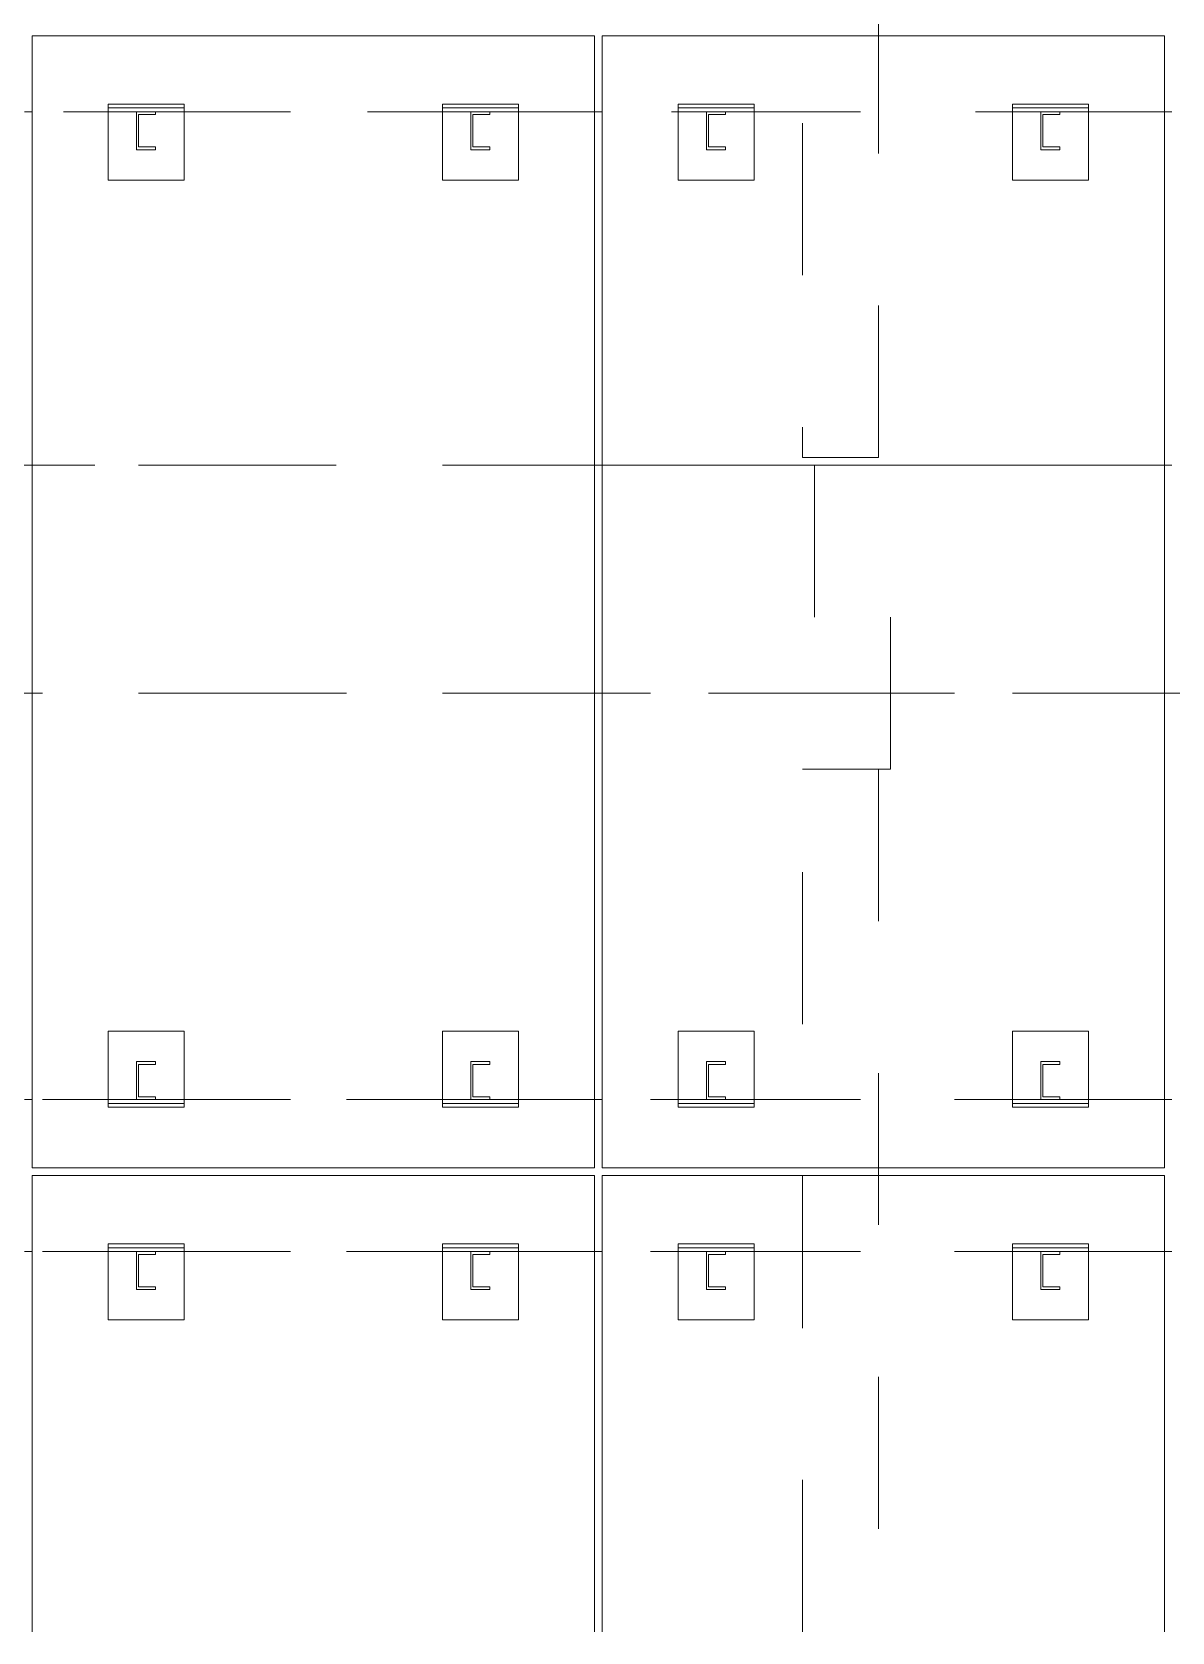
# Model space of a CAD drawing. Header units: millimetres. Extents: x 652937 to 1670132, y 1473552 to 2851037.
# Drawn here: x 663430.636 to 663433.636, y 1524460.41 to 1524464.622 of the extents above; entities that cross this region are included whole.
import ezdxf

# ---------------------------------------------------------------- set-up
doc = ezdxf.new("R2010")
doc.units = ezdxf.units.MM
doc.linetypes.add('XKITLINE00', pattern=[0])
doc.linetypes.add('XKITLINE02', pattern=[4, 2, -2])
doc.layers.add('Part', color=7, linetype='Continuous', lineweight=0)
doc.layers.add('S-GRID', color=7, linetype='Continuous', lineweight=9)

# ---------------------------------------------------------------- blocks, each defined once
blk = doc.blocks.new('*A15491040')
at = {"layer": 'Part', "color": 7, "linetype": 'XKITLINE02', "lineweight": 0}
for p, q in [((703.547196, 143.670135), (650.407246, 143.670135)), ((672.807245, 143.670135), (665.407245, 143.670135)), ((680.307245, 143.670135), (672.907245, 143.670135)), ((703.547115, 141.670135), (635.407246, 141.670135)), ((672.807245, 141.670135), (665.407245, 141.670135)), ((680.307245, 141.670135), (672.907245, 141.670135))]:
    blk.add_line(p, q, dxfattribs=at)
at = {"layer": 'Part', "color": 7, "linetype": 'XKITLINE00', "lineweight": 0}
for p, q in [((665.407245, 143.670135), (665.307245, 143.670135)), ((672.907245, 143.670135), (672.807245, 143.670135)), ((680.407245, 143.670135), (680.307245, 143.670135)), ((665.307245, 141.670135), (665.407245, 141.670135)), ((672.907245, 141.670135), (672.807245, 141.670135)), ((680.407245, 141.670135), (680.307245, 141.670135))]:
    blk.add_line(p, q, dxfattribs=at)
blk = doc.blocks.new('*A15501041')
at = {"layer": 'S-GRID', "color": 7, "linetype": 'XKITLINE00', "lineweight": 0}
for p, q in [((658.294807, 152.020135), (666.232307, 152.020135)), ((667.819807, 152.020135), (669.407307, 152.020135)), ((670.994807, 152.020135), (678.932307, 152.020135))]:
    blk.add_line(p, q, dxfattribs=at)
blk = doc.blocks.new('*A15511042')
at = {"layer": 'Part', "color": 7, "linetype": 'XKITLINE02', "lineweight": 0}
for p, q in [((672.807245, 152.020135), (665.407177, 152.020135)), ((680.307245, 152.020135), (672.907177, 152.020135)), ((687.807245, 152.020135), (680.407177, 152.020135)), ((701.547115, 149.020135), (635.407177, 149.020135)), ((672.807245, 149.020135), (665.407177, 149.020135)), ((680.307245, 149.020135), (672.907177, 149.020135)), ((687.807245, 149.020135), (680.407177, 149.020135))]:
    blk.add_line(p, q, dxfattribs=at)
at = {"layer": 'Part', "color": 7, "linetype": 'XKITLINE00', "lineweight": 0}
for p, q in [((672.907177, 152.020135), (672.807245, 152.020135)), ((680.407177, 152.020135), (680.307245, 152.020135)), ((672.907177, 149.020135), (672.807245, 149.020135)), ((680.407177, 149.020135), (680.307245, 149.020135))]:
    blk.add_line(p, q, dxfattribs=at)
blk = doc.blocks.new('*A15601051')
at = {"layer": 'Part', "color": 7, "linetype": 'XKITLINE02', "lineweight": 0}
for p, q in [((687.822475, 156.670135), (650.407246, 156.670135)), ((672.807245, 156.670135), (665.407245, 156.670135)), ((680.307245, 156.670135), (672.907245, 156.670135))]:
    blk.add_line(p, q, dxfattribs=at)
at = {"layer": 'Part', "color": 7, "linetype": 'XKITLINE00', "lineweight": 0}
for p, q in [((665.307245, 156.670135), (665.407245, 156.670135)), ((672.907245, 156.670135), (672.807245, 156.670135)), ((680.407245, 156.670135), (680.307245, 156.670135))]:
    blk.add_line(p, q, dxfattribs=at)
blk = doc.blocks.new('*A17801270')
at = {"layer": 'Part', "color": 7, "linetype": 'XKITLINE00', "lineweight": 0}
for p, q in [((672.907245, 157.670135), (672.907221, 157.670135)), ((672.907245, 142.770135), (672.907245, 157.670135)), ((680.307245, 157.670135), (672.907245, 157.670135)), ((680.307245, 142.770135), (680.307245, 157.670135)), ((680.307245, 142.770135), (672.907221, 142.770135)), ((680.307221, 142.770135), (680.307245, 142.770135)), ((672.907221, 142.670135), (672.907245, 142.670135)), ((672.907245, 142.670135), (680.307245, 142.670135)), ((672.907245, 136.664035), (672.907245, 142.670135)), ((680.307245, 136.664035), (680.307245, 142.670135))]:
    blk.add_line(p, q, dxfattribs=at)
at = {"layer": 'Part', "color": 7, "linetype": 'XKITLINE02', "lineweight": 0}
for p, q in [((672.907221, 142.770135), (672.907221, 157.670135)), ((672.907245, 157.670135), (672.907221, 157.670135)), ((680.307221, 142.770135), (680.307221, 157.670135)), ((672.907245, 142.670135), (672.907221, 142.670135)), ((672.907221, 136.664035), (672.907221, 142.670135)), ((680.307221, 136.664035), (680.307221, 142.670135))]:
    blk.add_line(p, q, dxfattribs=at)
blk = doc.blocks.new('*A17811271')
at = {"layer": 'Part', "color": 7, "linetype": 'XKITLINE00', "lineweight": 0}
for p, q in [((665.407245, 157.670135), (665.407221, 157.670135)), ((665.407245, 142.770135), (665.407245, 157.670135)), ((672.807245, 157.670135), (665.407245, 157.670135)), ((672.807245, 142.770135), (672.807245, 157.670135)), ((672.807245, 142.770135), (665.407221, 142.770135)), ((672.807221, 142.770135), (672.807245, 142.770135)), ((665.407221, 142.670135), (665.407245, 142.670135)), ((665.407245, 142.670135), (672.807245, 142.670135)), ((665.407245, 136.664035), (665.407245, 142.670135)), ((672.807245, 136.664035), (672.807245, 142.670135))]:
    blk.add_line(p, q, dxfattribs=at)
at = {"layer": 'Part', "color": 7, "linetype": 'XKITLINE02', "lineweight": 0}
for p, q in [((665.407221, 142.770135), (665.407221, 157.670135)), ((665.407245, 157.670135), (665.407221, 157.670135)), ((672.807221, 142.770135), (672.807221, 157.670135)), ((665.407245, 142.670135), (665.407221, 142.670135)), ((665.407221, 136.664035), (665.407221, 142.670135)), ((672.807221, 136.664035), (672.807221, 142.670135))]:
    blk.add_line(p, q, dxfattribs=at)
blk = doc.blocks.new('*A17921282')
at = {"layer": 'Part', "color": 7, "linetype": 'XKITLINE02', "lineweight": 0}
for p, q in [((676.547131, 164.520135), (675.54707, 164.520135)), ((675.547131, 164.520135), (675.547131, 152.120135)), ((676.547131, 152.120135), (676.547131, 164.520135)), ((675.54707, 152.120135), (676.547131, 152.120135))]:
    blk.add_line(p, q, dxfattribs=at)
blk = doc.blocks.new('*A18361326')
at = {"layer": 'Part', "color": 7, "linetype": 'XKITLINE02', "lineweight": 0}
for p, q in [((667.407253, 141.770135), (666.407253, 141.770135)), ((666.407253, 141.770135), (666.407253, 140.770135)), ((666.407253, 140.770135), (666.407253, 141.770135)), ((667.407253, 140.770135), (667.407253, 141.770135)), ((667.407253, 140.770135), (667.407253, 141.770135)), ((666.407253, 140.770135), (667.407253, 140.770135))]:
    blk.add_line(p, q, dxfattribs=at)
blk = doc.blocks.new('*A18371327')
at = {"layer": 'Part', "color": 7, "linetype": 'XKITLINE02', "lineweight": 0}
for p, q in [((667.407265, 141.720135), (666.407232, 141.720135)), ((666.407232, 141.720135), (666.407232, 141.670135)), ((666.407265, 141.720135), (666.407265, 141.670135)), ((667.407232, 141.720135), (667.407265, 141.720135)), ((667.407232, 141.720135), (667.407232, 141.670135)), ((667.407265, 141.670135), (667.407265, 141.720135)), ((666.407232, 141.670135), (667.407265, 141.670135)), ((667.407232, 141.670135), (667.407265, 141.670135))]:
    blk.add_line(p, q, dxfattribs=at)
blk = doc.blocks.new('*A18381328')
at = {"layer": 'Part', "color": 7, "linetype": 'XKITLINE02', "lineweight": 0}
for p, q in [((667.407265, 143.670135), (666.407232, 143.670135)), ((666.407232, 143.670135), (666.407232, 143.620135)), ((666.407232, 143.620135), (667.407265, 143.620135)), ((666.407265, 143.670135), (666.407265, 143.620135)), ((667.407232, 143.670135), (667.407265, 143.670135)), ((667.407232, 143.670135), (667.407232, 143.620135)), ((667.407232, 143.620135), (667.407265, 143.620135)), ((667.407265, 143.620135), (667.407265, 143.670135))]:
    blk.add_line(p, q, dxfattribs=at)
blk = doc.blocks.new('*A18391329')
at = {"layer": 'Part', "color": 7, "linetype": 'XKITLINE02', "lineweight": 0}
for p, q in [((667.407253, 144.570135), (666.407253, 144.570135)), ((666.407253, 144.570135), (666.407253, 143.570135)), ((666.407253, 143.570135), (666.407253, 144.570135)), ((667.407253, 143.570135), (667.407253, 144.570135)), ((667.407253, 143.570135), (667.407253, 144.570135)), ((666.407253, 143.570135), (667.407253, 143.570135))]:
    blk.add_line(p, q, dxfattribs=at)
blk = doc.blocks.new('*A18401330')
at = {"layer": 'Part', "color": 7, "linetype": 'XKITLINE02', "lineweight": 0}
for p, q in [((671.807253, 144.570135), (670.807253, 144.570135)), ((670.807253, 144.570135), (670.807253, 143.570135)), ((670.807253, 143.570135), (670.807253, 144.570135)), ((671.807253, 143.570135), (671.807253, 144.570135)), ((671.807253, 143.570135), (671.807253, 144.570135)), ((670.807253, 143.570135), (671.807253, 143.570135))]:
    blk.add_line(p, q, dxfattribs=at)
blk = doc.blocks.new('*A18411331')
at = {"layer": 'Part', "color": 7, "linetype": 'XKITLINE02', "lineweight": 0}
for p, q in [((667.032269, 144.170135), (666.782246, 144.170135)), ((666.782246, 143.670135), (666.782246, 144.170135)), ((666.782269, 143.670135), (666.782269, 144.170135)), ((667.032269, 144.132635), (666.807246, 144.132635)), ((666.807246, 144.132635), (666.807246, 143.707635)), ((666.807269, 143.707635), (666.807269, 144.132635)), ((667.032246, 144.132635), (667.032246, 144.170135)), ((667.032269, 144.132635), (667.032269, 144.170135)), ((667.032269, 143.670135), (666.782246, 143.670135)), ((666.807246, 143.707635), (667.032269, 143.707635)), ((667.032246, 143.670135), (667.032246, 143.707635)), ((667.032269, 143.670135), (667.032269, 143.707635))]:
    blk.add_line(p, q, dxfattribs=at)
blk = doc.blocks.new('*A18421332')
at = {"layer": 'Part', "color": 7, "linetype": 'XKITLINE02', "lineweight": 0}
for p, q in [((671.432269, 144.170135), (671.182246, 144.170135)), ((671.182246, 143.670135), (671.182246, 144.170135)), ((671.182269, 143.670135), (671.182269, 144.170135)), ((671.432269, 144.132635), (671.207246, 144.132635)), ((671.207246, 144.132635), (671.207246, 143.707635)), ((671.207269, 143.707635), (671.207269, 144.132635)), ((671.432246, 144.132635), (671.432246, 144.170135)), ((671.432269, 144.132635), (671.432269, 144.170135)), ((671.432269, 143.670135), (671.182246, 143.670135)), ((671.207246, 143.707635), (671.432269, 143.707635)), ((671.432246, 143.670135), (671.432246, 143.707635)), ((671.432269, 143.670135), (671.432269, 143.707635))]:
    blk.add_line(p, q, dxfattribs=at)
blk = doc.blocks.new('*A18431333')
at = {"layer": 'Part', "color": 7, "linetype": 'XKITLINE02', "lineweight": 0}
for p, q in [((678.932269, 144.170135), (678.682246, 144.170135)), ((678.682246, 143.670135), (678.682246, 144.170135)), ((678.682269, 143.670135), (678.682269, 144.170135)), ((678.932269, 144.132635), (678.707246, 144.132635)), ((678.707246, 144.132635), (678.707246, 143.707635)), ((678.707269, 143.707635), (678.707269, 144.132635)), ((678.932246, 144.132635), (678.932246, 144.170135)), ((678.932269, 144.132635), (678.932269, 144.170135)), ((678.932269, 143.670135), (678.682246, 143.670135)), ((678.707246, 143.707635), (678.932269, 143.707635)), ((678.932246, 143.670135), (678.932246, 143.707635)), ((678.932269, 143.670135), (678.932269, 143.707635))]:
    blk.add_line(p, q, dxfattribs=at)
blk = doc.blocks.new('*A18441334')
at = {"layer": 'Part', "color": 7, "linetype": 'XKITLINE02', "lineweight": 0}
for p, q in [((674.532269, 144.170135), (674.282246, 144.170135)), ((674.282246, 143.670135), (674.282246, 144.170135)), ((674.282269, 143.670135), (674.282269, 144.170135)), ((674.532269, 144.132635), (674.307246, 144.132635)), ((674.307246, 144.132635), (674.307246, 143.707635)), ((674.307269, 143.707635), (674.307269, 144.132635)), ((674.532246, 144.132635), (674.532246, 144.170135)), ((674.532269, 144.132635), (674.532269, 144.170135)), ((674.532269, 143.670135), (674.282246, 143.670135)), ((674.307246, 143.707635), (674.532269, 143.707635)), ((674.532246, 143.670135), (674.532246, 143.707635)), ((674.532269, 143.670135), (674.532269, 143.707635))]:
    blk.add_line(p, q, dxfattribs=at)
blk = doc.blocks.new('*A18451335')
at = {"layer": 'Part', "color": 7, "linetype": 'XKITLINE02', "lineweight": 0}
for p, q in [((679.307253, 144.570135), (678.307253, 144.570135)), ((678.307253, 144.570135), (678.307253, 143.570135)), ((678.307253, 143.570135), (678.307253, 144.570135)), ((679.307253, 143.570135), (679.307253, 144.570135)), ((679.307253, 143.570135), (679.307253, 144.570135)), ((678.307253, 143.570135), (679.307253, 143.570135))]:
    blk.add_line(p, q, dxfattribs=at)
blk = doc.blocks.new('*A18461336')
at = {"layer": 'Part', "color": 7, "linetype": 'XKITLINE02', "lineweight": 0}
for p, q in [((674.907253, 144.570135), (673.907253, 144.570135)), ((673.907253, 144.570135), (673.907253, 143.570135)), ((673.907253, 143.570135), (673.907253, 144.570135)), ((674.907253, 143.570135), (674.907253, 144.570135)), ((674.907253, 143.570135), (674.907253, 144.570135)), ((673.907253, 143.570135), (674.907253, 143.570135))]:
    blk.add_line(p, q, dxfattribs=at)
blk = doc.blocks.new('*A18471337')
at = {"layer": 'Part', "color": 7, "linetype": 'XKITLINE02', "lineweight": 0}
for p, q in [((679.307265, 143.670135), (678.307232, 143.670135)), ((678.307232, 143.670135), (678.307232, 143.620135)), ((678.307232, 143.620135), (679.307265, 143.620135)), ((678.307265, 143.670135), (678.307265, 143.620135)), ((679.307232, 143.670135), (679.307265, 143.670135)), ((679.307232, 143.670135), (679.307232, 143.620135)), ((679.307232, 143.620135), (679.307265, 143.620135)), ((679.307265, 143.620135), (679.307265, 143.670135))]:
    blk.add_line(p, q, dxfattribs=at)
blk = doc.blocks.new('*A18481338')
at = {"layer": 'Part', "color": 7, "linetype": 'XKITLINE02', "lineweight": 0}
for p, q in [((674.907265, 143.670135), (673.907232, 143.670135)), ((673.907232, 143.670135), (673.907232, 143.620135)), ((673.907232, 143.620135), (674.907265, 143.620135)), ((673.907265, 143.670135), (673.907265, 143.620135)), ((674.907232, 143.670135), (674.907265, 143.670135)), ((674.907232, 143.670135), (674.907232, 143.620135)), ((674.907232, 143.620135), (674.907265, 143.620135)), ((674.907265, 143.620135), (674.907265, 143.670135))]:
    blk.add_line(p, q, dxfattribs=at)
blk = doc.blocks.new('*A18521342')
at = {"layer": 'Part', "color": 7, "linetype": 'XKITLINE02', "lineweight": 0}
for p, q in [((676.547283, 148.020135), (675.547162, 148.020135)), ((675.547283, 136.664035), (675.547283, 148.020135)), ((676.547162, 148.020135), (676.547283, 148.020135)), ((676.547283, 148.020135), (676.547283, 136.664035))]:
    blk.add_line(p, q, dxfattribs=at)
blk = doc.blocks.new('*A18661356')
at = {"layer": 'Part', "color": 7, "linetype": 'XKITLINE02', "lineweight": 0}
for p, q in [((675.702084, 152.020135), (675.702115, 152.020135)), ((676.702115, 152.020135), (675.702115, 152.020135)), ((675.702115, 152.020135), (675.702115, 148.020135)), ((676.702084, 152.020135), (676.702115, 152.020135)), ((676.702115, 148.020135), (676.702115, 152.020135)), ((675.702084, 148.020135), (675.702115, 148.020135)), ((675.702115, 148.020135), (676.702115, 148.020135)), ((676.702084, 148.020135), (676.702115, 148.020135))]:
    blk.add_line(p, q, dxfattribs=at)
blk = doc.blocks.new('*A18681358')
at = {"layer": 'Part', "color": 7, "linetype": 'XKITLINE02', "lineweight": 0}
for p, q in [((667.407253, 156.770135), (666.407253, 156.770135)), ((666.407253, 156.770135), (666.407253, 155.770135)), ((666.407253, 155.770135), (666.407253, 156.770135)), ((667.407253, 155.770135), (667.407253, 156.770135)), ((667.407253, 155.770135), (667.407253, 156.770135)), ((666.407253, 155.770135), (667.407253, 155.770135))]:
    blk.add_line(p, q, dxfattribs=at)
blk = doc.blocks.new('*A18691359')
at = {"layer": 'Part', "color": 7, "linetype": 'XKITLINE02', "lineweight": 0}
for p, q in [((671.807253, 156.770135), (670.807253, 156.770135)), ((670.807253, 156.770135), (670.807253, 155.770135)), ((670.807253, 155.770135), (670.807253, 156.770135)), ((671.807253, 155.770135), (671.807253, 156.770135)), ((671.807253, 155.770135), (671.807253, 156.770135)), ((670.807253, 155.770135), (671.807253, 155.770135))]:
    blk.add_line(p, q, dxfattribs=at)
blk = doc.blocks.new('*A18701360')
at = {"layer": 'Part', "color": 7, "linetype": 'XKITLINE02', "lineweight": 0}
for p, q in [((667.407265, 156.720135), (666.407232, 156.720135)), ((666.407232, 156.720135), (666.407232, 156.670135)), ((666.407232, 156.670135), (667.407265, 156.670135)), ((666.407265, 156.720135), (666.407265, 156.670135)), ((667.407232, 156.720135), (667.407265, 156.720135)), ((667.407232, 156.720135), (667.407232, 156.670135)), ((667.407232, 156.670135), (667.407265, 156.670135)), ((667.407265, 156.670135), (667.407265, 156.720135))]:
    blk.add_line(p, q, dxfattribs=at)
blk = doc.blocks.new('*A18711361')
at = {"layer": 'Part', "color": 7, "linetype": 'XKITLINE02', "lineweight": 0}
for p, q in [((671.807265, 156.720135), (670.807232, 156.720135)), ((670.807232, 156.720135), (670.807232, 156.670135)), ((670.807232, 156.670135), (671.807265, 156.670135)), ((670.807265, 156.720135), (670.807265, 156.670135)), ((671.807232, 156.720135), (671.807265, 156.720135)), ((671.807232, 156.720135), (671.807232, 156.670135)), ((671.807232, 156.670135), (671.807265, 156.670135)), ((671.807265, 156.670135), (671.807265, 156.720135))]:
    blk.add_line(p, q, dxfattribs=at)
blk = doc.blocks.new('*A18721362')
at = {"layer": 'Part', "color": 7, "linetype": 'XKITLINE02', "lineweight": 0}
for p, q in [((667.032269, 156.670135), (666.782246, 156.670135)), ((666.782246, 156.170135), (666.782246, 156.670135)), ((666.782269, 156.170135), (666.782269, 156.670135)), ((667.032246, 156.632635), (667.032246, 156.670135)), ((667.032269, 156.632635), (667.032269, 156.670135)), ((667.032269, 156.632635), (666.807246, 156.632635)), ((666.807246, 156.632635), (666.807246, 156.207635)), ((666.807269, 156.207635), (666.807269, 156.632635)), ((667.032269, 156.170135), (666.782246, 156.170135)), ((666.807246, 156.207635), (667.032269, 156.207635)), ((667.032246, 156.170135), (667.032246, 156.207635)), ((667.032269, 156.170135), (667.032269, 156.207635))]:
    blk.add_line(p, q, dxfattribs=at)
blk = doc.blocks.new('*A18731363')
at = {"layer": 'Part', "color": 7, "linetype": 'XKITLINE02', "lineweight": 0}
for p, q in [((671.432269, 156.670135), (671.182246, 156.670135)), ((671.182246, 156.170135), (671.182246, 156.670135)), ((671.182269, 156.170135), (671.182269, 156.670135)), ((671.432246, 156.632635), (671.432246, 156.670135)), ((671.432269, 156.632635), (671.432269, 156.670135)), ((671.432269, 156.632635), (671.207246, 156.632635)), ((671.207246, 156.632635), (671.207246, 156.207635)), ((671.207269, 156.207635), (671.207269, 156.632635)), ((671.432269, 156.170135), (671.182246, 156.170135)), ((671.207246, 156.207635), (671.432269, 156.207635)), ((671.432246, 156.170135), (671.432246, 156.207635)), ((671.432269, 156.170135), (671.432269, 156.207635))]:
    blk.add_line(p, q, dxfattribs=at)
blk = doc.blocks.new('*A18741364')
at = {"layer": 'Part', "color": 7, "linetype": 'XKITLINE02', "lineweight": 0}
for p, q in [((678.932269, 156.670135), (678.682246, 156.670135)), ((678.682246, 156.170135), (678.682246, 156.670135)), ((678.682269, 156.170135), (678.682269, 156.670135)), ((678.932246, 156.632635), (678.932246, 156.670135)), ((678.932269, 156.632635), (678.932269, 156.670135)), ((678.932269, 156.632635), (678.707246, 156.632635)), ((678.707246, 156.632635), (678.707246, 156.207635)), ((678.707269, 156.207635), (678.707269, 156.632635)), ((678.932269, 156.170135), (678.682246, 156.170135)), ((678.707246, 156.207635), (678.932269, 156.207635)), ((678.932246, 156.170135), (678.932246, 156.207635)), ((678.932269, 156.170135), (678.932269, 156.207635))]:
    blk.add_line(p, q, dxfattribs=at)
blk = doc.blocks.new('*A18751365')
at = {"layer": 'Part', "color": 7, "linetype": 'XKITLINE02', "lineweight": 0}
for p, q in [((674.532269, 156.670135), (674.282246, 156.670135)), ((674.282246, 156.170135), (674.282246, 156.670135)), ((674.282269, 156.170135), (674.282269, 156.670135)), ((674.532246, 156.632635), (674.532246, 156.670135)), ((674.532269, 156.632635), (674.532269, 156.670135)), ((674.532269, 156.632635), (674.307246, 156.632635)), ((674.307246, 156.632635), (674.307246, 156.207635)), ((674.307269, 156.207635), (674.307269, 156.632635)), ((674.532269, 156.170135), (674.282246, 156.170135)), ((674.307246, 156.207635), (674.532269, 156.207635)), ((674.532246, 156.170135), (674.532246, 156.207635)), ((674.532269, 156.170135), (674.532269, 156.207635))]:
    blk.add_line(p, q, dxfattribs=at)
blk = doc.blocks.new('*A18761366')
at = {"layer": 'Part', "color": 7, "linetype": 'XKITLINE02', "lineweight": 0}
for p, q in [((679.307265, 156.720135), (678.307232, 156.720135)), ((678.307232, 156.720135), (678.307232, 156.670135)), ((678.307232, 156.670135), (679.307265, 156.670135)), ((678.307265, 156.720135), (678.307265, 156.670135)), ((679.307232, 156.720135), (679.307265, 156.720135)), ((679.307232, 156.720135), (679.307232, 156.670135)), ((679.307232, 156.670135), (679.307265, 156.670135)), ((679.307265, 156.670135), (679.307265, 156.720135))]:
    blk.add_line(p, q, dxfattribs=at)
blk = doc.blocks.new('*A18771367')
at = {"layer": 'Part', "color": 7, "linetype": 'XKITLINE02', "lineweight": 0}
for p, q in [((674.907265, 156.720135), (673.907232, 156.720135)), ((673.907232, 156.720135), (673.907232, 156.670135)), ((673.907232, 156.670135), (674.907265, 156.670135)), ((673.907265, 156.720135), (673.907265, 156.670135)), ((674.907232, 156.720135), (674.907265, 156.720135)), ((674.907232, 156.720135), (674.907232, 156.670135)), ((674.907232, 156.670135), (674.907265, 156.670135)), ((674.907265, 156.670135), (674.907265, 156.720135))]:
    blk.add_line(p, q, dxfattribs=at)
blk = doc.blocks.new('*A18781368')
at = {"layer": 'Part', "color": 7, "linetype": 'XKITLINE02', "lineweight": 0}
for p, q in [((679.307253, 156.770135), (678.307253, 156.770135)), ((678.307253, 156.770135), (678.307253, 155.770135)), ((678.307253, 155.770135), (678.307253, 156.770135)), ((679.307253, 155.770135), (679.307253, 156.770135)), ((679.307253, 155.770135), (679.307253, 156.770135)), ((678.307253, 155.770135), (679.307253, 155.770135))]:
    blk.add_line(p, q, dxfattribs=at)
blk = doc.blocks.new('*A18791369')
at = {"layer": 'Part', "color": 7, "linetype": 'XKITLINE02', "lineweight": 0}
for p, q in [((674.907253, 156.770135), (673.907253, 156.770135)), ((673.907253, 156.770135), (673.907253, 155.770135)), ((673.907253, 155.770135), (673.907253, 156.770135)), ((674.907253, 155.770135), (674.907253, 156.770135)), ((674.907253, 155.770135), (674.907253, 156.770135)), ((673.907253, 155.770135), (674.907253, 155.770135))]:
    blk.add_line(p, q, dxfattribs=at)
blk = doc.blocks.new('*A19011391')
at = {"layer": 'Part', "color": 7, "linetype": 'XKITLINE02', "lineweight": 0}
for p, q in [((667.032269, 141.670135), (666.782246, 141.670135)), ((666.782246, 141.170135), (666.782246, 141.670135)), ((666.782269, 141.170135), (666.782269, 141.670135)), ((667.032269, 141.632635), (666.807246, 141.632635)), ((666.807246, 141.632635), (666.807246, 141.207635)), ((666.807269, 141.207635), (666.807269, 141.632635)), ((667.032246, 141.632635), (667.032246, 141.670135)), ((667.032269, 141.632635), (667.032269, 141.670135)), ((667.032269, 141.170135), (666.782246, 141.170135)), ((666.807246, 141.207635), (667.032269, 141.207635)), ((667.032246, 141.170135), (667.032246, 141.207635)), ((667.032269, 141.170135), (667.032269, 141.207635))]:
    blk.add_line(p, q, dxfattribs=at)
blk = doc.blocks.new('*A19141404')
at = {"layer": 'Part', "color": 7, "linetype": 'XKITLINE02', "lineweight": 0}
for p, q in [((671.807253, 141.770135), (670.807253, 141.770135)), ((670.807253, 141.770135), (670.807253, 140.770135)), ((670.807253, 140.770135), (670.807253, 141.770135)), ((671.807253, 140.770135), (671.807253, 141.770135)), ((671.807253, 140.770135), (671.807253, 141.770135)), ((670.807253, 140.770135), (671.807253, 140.770135))]:
    blk.add_line(p, q, dxfattribs=at)
blk = doc.blocks.new('*A19151405')
at = {"layer": 'Part', "color": 7, "linetype": 'XKITLINE02', "lineweight": 0}
for p, q in [((671.807265, 141.720135), (670.807232, 141.720135)), ((670.807232, 141.720135), (670.807232, 141.670135)), ((670.807265, 141.720135), (670.807265, 141.670135)), ((671.807232, 141.720135), (671.807265, 141.720135)), ((671.807232, 141.720135), (671.807232, 141.670135)), ((671.807265, 141.670135), (671.807265, 141.720135)), ((670.807232, 141.670135), (671.807265, 141.670135)), ((671.807232, 141.670135), (671.807265, 141.670135))]:
    blk.add_line(p, q, dxfattribs=at)
blk = doc.blocks.new('*A19161406')
at = {"layer": 'Part', "color": 7, "linetype": 'XKITLINE02', "lineweight": 0}
for p, q in [((671.432269, 141.670135), (671.182246, 141.670135)), ((671.182246, 141.170135), (671.182246, 141.670135)), ((671.182269, 141.170135), (671.182269, 141.670135)), ((671.432269, 141.632635), (671.207246, 141.632635)), ((671.207246, 141.632635), (671.207246, 141.207635)), ((671.207269, 141.207635), (671.207269, 141.632635)), ((671.432246, 141.632635), (671.432246, 141.670135)), ((671.432269, 141.632635), (671.432269, 141.670135)), ((671.432269, 141.170135), (671.182246, 141.170135)), ((671.207246, 141.207635), (671.432269, 141.207635)), ((671.432246, 141.170135), (671.432246, 141.207635)), ((671.432269, 141.170135), (671.432269, 141.207635))]:
    blk.add_line(p, q, dxfattribs=at)
blk = doc.blocks.new('*A19201410')
at = {"layer": 'Part', "color": 7, "linetype": 'XKITLINE02', "lineweight": 0}
for p, q in [((674.907253, 141.770135), (673.907253, 141.770135)), ((673.907253, 141.770135), (673.907253, 140.770135)), ((673.907253, 140.770135), (673.907253, 141.770135)), ((674.907253, 140.770135), (674.907253, 141.770135)), ((674.907253, 140.770135), (674.907253, 141.770135)), ((673.907253, 140.770135), (674.907253, 140.770135))]:
    blk.add_line(p, q, dxfattribs=at)
blk = doc.blocks.new('*A19211411')
at = {"layer": 'Part', "color": 7, "linetype": 'XKITLINE02', "lineweight": 0}
for p, q in [((679.307253, 141.770135), (678.307253, 141.770135)), ((678.307253, 141.770135), (678.307253, 140.770135)), ((678.307253, 140.770135), (678.307253, 141.770135)), ((679.307253, 140.770135), (679.307253, 141.770135)), ((679.307253, 140.770135), (679.307253, 141.770135)), ((678.307253, 140.770135), (679.307253, 140.770135))]:
    blk.add_line(p, q, dxfattribs=at)
blk = doc.blocks.new('*A19221412')
at = {"layer": 'Part', "color": 7, "linetype": 'XKITLINE02', "lineweight": 0}
for p, q in [((674.907265, 141.720135), (673.907232, 141.720135)), ((673.907232, 141.720135), (673.907232, 141.670135)), ((673.907265, 141.720135), (673.907265, 141.670135)), ((674.907232, 141.720135), (674.907265, 141.720135)), ((674.907232, 141.720135), (674.907232, 141.670135)), ((674.907265, 141.670135), (674.907265, 141.720135)), ((673.907232, 141.670135), (674.907265, 141.670135)), ((674.907232, 141.670135), (674.907265, 141.670135))]:
    blk.add_line(p, q, dxfattribs=at)
blk = doc.blocks.new('*A19231413')
at = {"layer": 'Part', "color": 7, "linetype": 'XKITLINE02', "lineweight": 0}
for p, q in [((679.307265, 141.720135), (678.307232, 141.720135)), ((678.307232, 141.720135), (678.307232, 141.670135)), ((678.307265, 141.720135), (678.307265, 141.670135)), ((679.307232, 141.720135), (679.307265, 141.720135)), ((679.307232, 141.720135), (679.307232, 141.670135)), ((679.307265, 141.670135), (679.307265, 141.720135)), ((678.307232, 141.670135), (679.307265, 141.670135)), ((679.307232, 141.670135), (679.307265, 141.670135))]:
    blk.add_line(p, q, dxfattribs=at)
blk = doc.blocks.new('*A19241414')
at = {"layer": 'Part', "color": 7, "linetype": 'XKITLINE02', "lineweight": 0}
for p, q in [((674.532269, 141.670135), (674.282246, 141.670135)), ((674.282246, 141.170135), (674.282246, 141.670135)), ((674.282269, 141.170135), (674.282269, 141.670135)), ((674.532269, 141.632635), (674.307246, 141.632635)), ((674.307246, 141.632635), (674.307246, 141.207635)), ((674.307269, 141.207635), (674.307269, 141.632635)), ((674.532246, 141.632635), (674.532246, 141.670135)), ((674.532269, 141.632635), (674.532269, 141.670135)), ((674.532269, 141.170135), (674.282246, 141.170135)), ((674.307246, 141.207635), (674.532269, 141.207635)), ((674.532246, 141.170135), (674.532246, 141.207635)), ((674.532269, 141.170135), (674.532269, 141.207635))]:
    blk.add_line(p, q, dxfattribs=at)
blk = doc.blocks.new('*A19251415')
at = {"layer": 'Part', "color": 7, "linetype": 'XKITLINE02', "lineweight": 0}
for p, q in [((678.932269, 141.670135), (678.682246, 141.670135)), ((678.682246, 141.170135), (678.682246, 141.670135)), ((678.682269, 141.170135), (678.682269, 141.670135)), ((678.932269, 141.632635), (678.707246, 141.632635)), ((678.707246, 141.632635), (678.707246, 141.207635)), ((678.707269, 141.207635), (678.707269, 141.632635)), ((678.932246, 141.632635), (678.932246, 141.670135)), ((678.932269, 141.632635), (678.932269, 141.670135)), ((678.932269, 141.170135), (678.682246, 141.170135)), ((678.707246, 141.207635), (678.932269, 141.207635)), ((678.932246, 141.170135), (678.932246, 141.207635)), ((678.932269, 141.170135), (678.932269, 141.207635))]:
    blk.add_line(p, q, dxfattribs=at)
blk = doc.blocks.new('*A19261416')
at = {"layer": 'Part', "color": 7, "linetype": 'XKITLINE02', "lineweight": 0}
for p, q in [((671.807265, 143.670135), (670.807232, 143.670135)), ((670.807232, 143.670135), (670.807232, 143.620135)), ((670.807232, 143.620135), (671.807265, 143.620135)), ((670.807265, 143.670135), (670.807265, 143.620135)), ((671.807232, 143.670135), (671.807265, 143.670135)), ((671.807232, 143.670135), (671.807232, 143.620135)), ((671.807232, 143.620135), (671.807265, 143.620135)), ((671.807265, 143.620135), (671.807265, 143.670135))]:
    blk.add_line(p, q, dxfattribs=at)
blk = doc.blocks.new('s13')
at = {"color": 7, "lineweight": 0, "xscale": 200, "yscale": 200, "zscale": 200}
for name in ['*A17811271', '*A17801270', '*A17921282', '*A15601051', '*A18681358', '*A18701360', '*A18721362', '*A18691359', '*A18711361', '*A18731363', '*A18791369', '*A18771367', '*A18751365', '*A18781368', '*A18761366', '*A18741364', '*A15501041', '*A15511042', '*A18661356', '*A18521342', '*A18391329', '*A18401330', '*A18461336', '*A18451335', '*A18411331', '*A18421332', '*A18441334', '*A18431333', '*A15491040', '*A18381328', '*A19261416', '*A18481338', '*A18471337', '*A18361326', '*A18371327', '*A19011391', '*A19141404', '*A19151405', '*A19161406', '*A19201410', '*A19221412', '*A19241414', '*A19211411', '*A19231413', '*A19251415']:
    blk.add_blockref(name, (-125633.2, 57033.4), dxfattribs=at)

msp = doc.modelspace()

# ---------------------------------------------------------------- block references
at = {"color": 7, "xscale": 0.001, "yscale": 0.001, "zscale": 0.001}
msp.add_blockref('s13', (663423.1875, 1524376.0443), dxfattribs=at)

doc.saveas('drawing.dxf')
